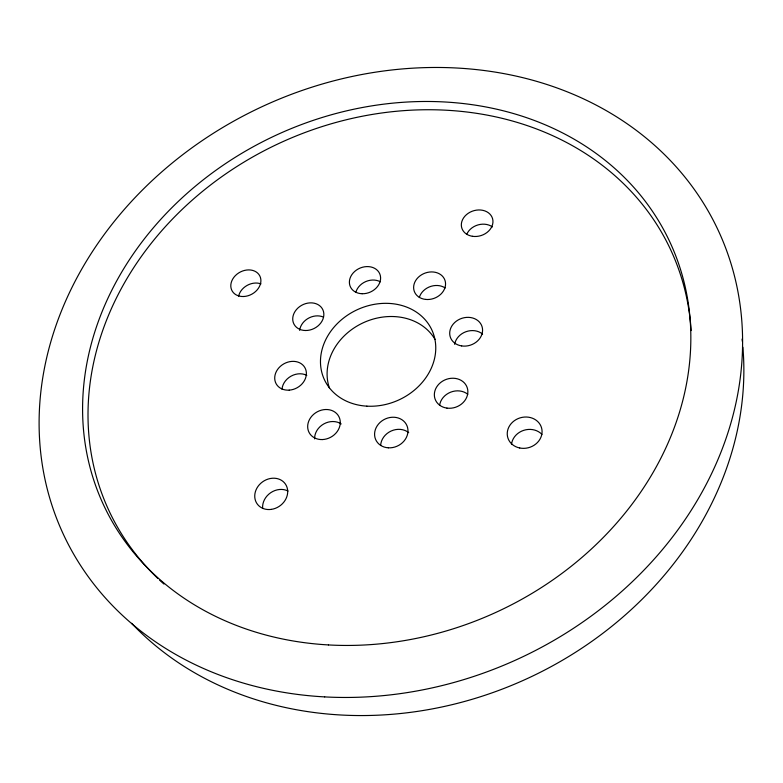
<?xml version="1.0" encoding="UTF-8"?>
<svg xmlns="http://www.w3.org/2000/svg" width="783" height="783" viewBox="0 0 783 783"><rect width="100%" height="100%" fill="white"/><g stroke="black" fill="none" stroke-linecap="round" stroke-linejoin="round"><path stroke-width="1.17" d="M329.408 388.006A58.343 49.251 -24.7 0 1 363.371 322.713A58.343 49.251 -24.7 0 1 435.045 339.421M380.636 445.527A16.864 14.701 -26.2 0 1 391.06 431.061A16.864 14.701 -26.2 0 1 408.697 432.627M439.586 405.467A16.805 14.564 -21.1 0 1 450.616 392.185A16.805 14.564 -21.1 0 1 467.794 394.309M454.659 344.324A16.482 13.957 -19.2 0 1 465.836 331.757A16.482 13.957 -19.2 0 1 482.582 334.087M419.306 297.52A16.071 13.301 -20.6 0 1 445.194 287.968M355.854 292.304A15.836 12.949 -23.7 0 1 380.352 281.792M299.664 330.397A15.905 13.057 -27.1 0 1 323.506 317.115M282.007 389.2A16.247 13.565 -29.7 0 1 291.022 376.173A16.247 13.565 -29.7 0 1 306.789 375.351M314.619 438.862A16.649 14.26 -29.9 0 1 323.761 423.955A16.649 14.26 -29.9 0 1 341.202 423.936M742.059 339.059A350.001 298.705 -24.7 0 1 742.323 341.378M742.881 347.202A350.001 298.705 -24.7 0 1 524.532 679.82A350.001 298.705 -24.7 0 1 131.613 623.317M238.58 296.307A15.533 12.411 -28.8 0 1 260.964 283.877M466.766 234.293A15.856 12.851 -17.7 0 1 492.429 226.943M511.485 444.519A17.304 15.337 -16.1 0 1 523.602 430.376A17.304 15.337 -16.1 0 1 541.953 434.418M262.638 508.245A17.011 14.681 -35.6 0 1 270.742 492.683A17.011 14.681 -35.6 0 1 288.066 491.049M157.912 578.51A309.667 261.424 -24.7 0 1 279.188 143.338A309.667 261.424 -24.7 0 1 691.135 330.563M163.931 584.04A309.667 261.424 -24.7 0 1 159.605 580.105M366.855 406.152A59.195 49.672 -24.7 0 0 432.715 331.953A59.195 49.672 -24.7 0 0 334.791 326.276A59.195 49.672 -24.7 0 0 366.855 406.152M322.263 439.566A16.893 14.388 -29.7 0 0 338.873 416.585A16.893 14.388 -29.7 0 0 310.782 417.447A16.893 14.388 -29.7 0 0 322.263 439.566M388.348 447.817A17.118 14.838 -26.2 0 0 406.974 425.727A17.118 14.838 -26.2 0 0 378.492 424.073A17.118 14.838 -26.2 0 0 388.348 447.817M446.956 408.109A17.06 14.701 -21.2 0 0 467.245 387.761A17.06 14.701 -21.2 0 0 439.106 383.885A17.06 14.701 -21.2 0 0 446.956 408.109M461.647 345.92A16.717 14.084 -19.3 0 0 482.083 326.736A16.717 14.084 -19.3 0 0 454.669 322.547A16.717 14.084 -19.3 0 0 461.647 345.92M425.531 299.409A16.306 13.409 -20.7 0 0 444.998 280.402A16.306 13.409 -20.7 0 0 418.249 277.348A16.306 13.409 -20.7 0 0 425.531 299.409M362.118 293.733A16.061 13.047 -23.7 0 0 379.726 273.756A16.061 13.047 -23.7 0 0 353.153 272.983A16.061 13.047 -23.7 0 0 362.118 293.733M305.595 330.514A16.13 13.154 -27.1 0 0 322.909 309.872A16.13 13.154 -27.1 0 0 296.356 309.667A16.13 13.154 -27.1 0 0 305.595 330.514M289.201 390.14A16.482 13.683 -29.6 0 0 304.9 367.658A16.482 13.683 -29.6 0 0 277.564 369.488A16.482 13.683 -29.6 0 0 289.201 390.14M324.681 696.899A360.983 304.391 -24.7 0 0 723.12 241.565A360.983 304.391 -24.7 0 0 124.742 208.924A360.983 304.391 -24.7 0 0 324.681 696.899M243.856 296.503A15.748 12.499 -28.7 0 0 259.77 275.861A15.748 12.499 -28.7 0 0 233.921 277.27A15.748 12.499 -28.7 0 0 243.856 296.503M271.251 509.39A17.265 14.818 -35.4 0 0 285.472 484.139A17.265 14.818 -35.4 0 0 256.922 488.103A17.265 14.818 -35.4 0 0 271.251 509.39M519.716 447.984A17.569 15.494 -16.4 0 0 541.591 427.988A17.569 15.494 -16.4 0 0 512.659 422.086A17.569 15.494 -16.4 0 0 519.716 447.984M472.413 236.29A16.081 12.949 -17.8 0 0 492.585 218.721A16.081 12.949 -17.8 0 0 466.433 214.669A16.081 12.949 -17.8 0 0 472.413 236.29M328.449 644.928A312.192 262.696 -24.7 0 0 674.349 252.273A312.192 262.696 -24.7 0 0 157.334 223.184A312.192 262.696 -24.7 0 0 328.449 644.928"/></g></svg>
